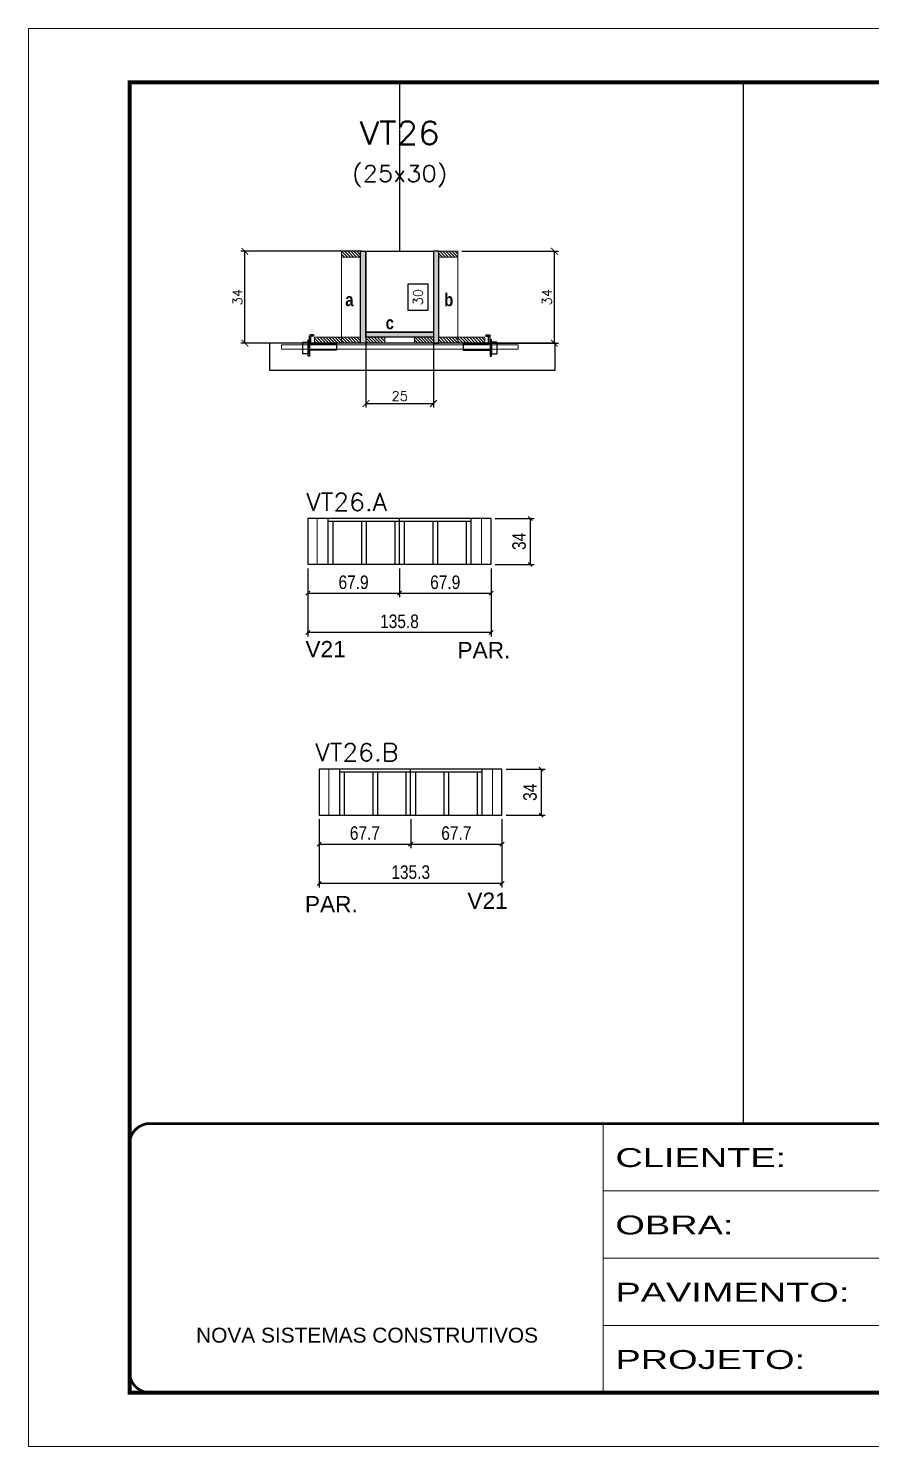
# Model space of a CAD drawing. Extents: x 137137 to 143418, y 10464 to 34486.
# Drawn here: x 137137 to 137761, y 26544 to 27594 of the extents above; entities that cross this region are included whole.
import ezdxf
from ezdxf.enums import TextEntityAlignment as Align

# ---------------------------------------------------------------- set-up
doc = ezdxf.new("R2010")
doc.units = 0
for name, pattern in [('CONTINUO', [0]), ('DASHED', [0.75, 0.5, -0.25]), ('HIDDEN', [0.375, 0.25, -0.125])]:
    doc.linetypes.add(name, pattern=pattern)
for name, color, linetype in [('5', 5, 'Continuous'), ('barrote', 251, 'Continuous'), ('COTA', 241, 'Continuous'), ('Cota Seção (2x)', 4, 'Continuous'), ('detalhes', 4, 'Continuous'), ('Painéis', 200, 'Continuous'), ('presilha', 1, 'Continuous'), ('SARR_2.2x7', 40, 'Continuous'), ('SARR_3.5x7', 81, 'Continuous'), ('Texto de Titulo', 7, 'Continuous'), ('Texto Qtd Sarr', 242, 'Continuous')]:
    doc.layers.add(name, color=color, linetype=linetype)
for name, color, linetype, lineweight in [('CONCRETO', 251, 'Continuous', 25), ('Escoras', 2, 'Continuous', 25), ('Folhas', 255, 'Continuous', 9), ('Hachura', 251, 'Continuous', 9), ('Madeira', 126, 'Continuous', 18), ('Sarr 2.2x7', 40, 'Continuous', 9), ('SARRAFO DE PRESSAO', 251, 'DASHED', 9), ('SCO-___-LAJ', 2, 'Continuous', 0), ('Texto Seção', 7, 'Continuous', 15)]:
    doc.layers.add(name, color=color, linetype=linetype, lineweight=lineweight)
doc.styles.add('ARIAL', font='arial.ttf')
doc.styles.add('COTA TECNICA', font='techl___.ttf', dxfattribs={"height": 10})
doc.styles.add('REGUA-120', font='ROMANS.shx', dxfattribs={"height": 15})
doc.styles.add('Romans', font='romans.shx')
doc.styles.get("Standard").update_dxf_attribs({"font": 'arial.ttf'})
doc.styles.add('TECNICA', font='techb___.ttf', dxfattribs={"height": 10})
doc.styles.add('Tecnologia', font='')
doc.styles.get('Tecnologia').set_extended_font_data('Forgotten Futurist')
doc.dimstyles.new('Cota Seção (2x)', dxfattribs={"dimtxt": 7, "dimasz": 5, "dimexe": 3, "dimexo": 3, "dimgap": 2, "dimtad": 3, "dimdec": 1, "dimlfac": 0.5, "dimzin": 12, "dimdsep": 46, "dimtxsty": 'Romans', "dimblk": 'ARCHTICK', "dimcen": 0, "dimclrd": 4, "dimclre": 4, "dimclrt": 1, "dimadec": 1, "dimazin": 3, "dimtfac": 1, "dimtdec": 1, "dimtmove": 0, "dimatfit": 3, "dimldrblk": 'OBLIQUE', "dimfxl": 1, "dimtolj": 1, "dimtzin": 12, "dimarcsym": 0})
doc.dimstyles.new('Cota Seção interna', dxfattribs={"dimtxt": 7, "dimasz": 6, "dimexe": 0.18, "dimexo": 2, "dimgap": -4, "dimtad": 3, "dimdec": 1, "dimlfac": 0.5, "dimzin": 12, "dimdsep": 46, "dimtxsty": 'Romans', "dimblk": 'ARCHTICK', "dimcen": 0.09, "dimse1": 1, "dimse2": 1, "dimsd1": 1, "dimsd2": 1, "dimclrd": 180, "dimclre": 5, "dimclrt": 1, "dimadec": 0, "dimazin": 3, "dimtfac": 1, "dimtdec": 1, "dimtofl": 0, "dimtmove": 0, "dimatfit": 3, "dimldrblk": 'ARCHTICK', "dimfxl": 1, "dimtolj": 1, "dimtzin": 0, "dimarcsym": 0})
doc.dimstyles.new('PAINEL', dxfattribs={"dimtxt": 10, "dimasz": 3, "dimexe": 3, "dimexo": 3, "dimgap": 3, "dimtad": 1, "dimdec": 1, "dimzin": 12, "dimdsep": 46, "dimtxsty": 'COTA TECNICA', "dimblk1": 'OBLIQUE', "dimblk2": 'OBLIQUE', "dimsah": 1, "dimcen": 0.9, "dimclrd": 4, "dimclre": 4, "dimclrt": 240, "dimadec": 1, "dimazin": 3, "dimtfac": 1, "dimtdec": 1, "dimtmove": 0, "dimatfit": 3, "dimfxl": 1, "dimtolj": 1, "dimtzin": 12, "dimarcsym": 0})
pattern_1 = [(315, (160355.8969, 19131.6818), (1.12253202, 1.12253202), [])]
pattern_2 = [(315, (160343.8969, 19131.6818), (1.12253202, 1.12253202), [])]

# ---------------------------------------------------------------- blocks, each defined once
blk = doc.blocks.new('_ArchTick')
at = {"color": 0, "linetype": 'ByBlock', "const_width": 0.15}
blk.add_lwpolyline([(-0.5, -0.5), (0.5, 0.5)], dxfattribs=at)
blk = doc.blocks.new('*D311')
at = {"layer": 'COTA', "color": 4, "lineweight": -2, "transparency": 16777216}
for p, q in [((137384.3, 27429.3), (137294.6, 27429.3)), ((137297.6, 27361.3), (137297.6, 27429.3)), ((137346.3, 27361.3), (137294.6, 27361.3))]:
    blk.add_line(p, q, dxfattribs=at)
at = {"layer": 'Defpoints', "color": 0, "transparency": 16777216}
for p in [(137297.6, 27429.3), (137387.3, 27429.3), (137349.3, 27361.3)]:
    blk.add_point(p, dxfattribs=at)
at = {"layer": 'COTA', "color": 4, "lineweight": -2, "transparency": 16777216, "xscale": 5, "yscale": 5, "zscale": 5}
for p, rotation in [((137297.6, 27429.3), 90), ((137297.6, 27361.3), 270)]:
    blk.add_blockref('_ArchTick', p, dxfattribs=dict(at, rotation=rotation))
at = {"layer": 'COTA', "color": 1, "transparency": 16777216, "insert": (137292.1, 27395.3), "char_height": 7, "attachment_point": 5, "rotation": 90, "style": 'Romans'}
blk.add_mtext('\\A1;34', dxfattribs=at)
blk = doc.blocks.new('_Oblique')
at = {"color": 0, "linetype": 'ByBlock', "lineweight": -2}
blk.add_line((-0.5, -0.5), (0.5, 0.5), dxfattribs=at)
blk = doc.blocks.new('*D312')
at = {"layer": 'COTA', "color": 4, "lineweight": -2, "transparency": 16777216}
for p, q in [((137458.3, 27429.3), (137529.8, 27429.3)), ((137526.8, 27361.3), (137526.8, 27429.3)), ((137478.3, 27361.3), (137529.8, 27361.3))]:
    blk.add_line(p, q, dxfattribs=at)
at = {"layer": 'Defpoints', "color": 0, "transparency": 16777216}
for p in [(137455.3, 27429.3), (137526.8, 27429.3), (137475.3, 27361.3)]:
    blk.add_point(p, dxfattribs=at)
at = {"layer": 'COTA', "color": 4, "lineweight": -2, "transparency": 16777216, "xscale": 5, "yscale": 5, "zscale": 5}
for p, rotation in [((137526.8, 27429.3), 90), ((137526.8, 27361.3), 270)]:
    blk.add_blockref('_ArchTick', p, dxfattribs=dict(at, rotation=rotation))
at = {"layer": 'COTA', "color": 1, "transparency": 16777216, "insert": (137521.3, 27395.3), "char_height": 7, "attachment_point": 5, "rotation": 90, "style": 'Romans'}
blk.add_mtext('\\A1;34', dxfattribs=at)
blk = doc.blocks.new('*D313')
at = {"layer": 'Cota Seção (2x)', "color": 180, "lineweight": -2, "transparency": 16777216}
for p, q in [((137433.3, 27405), (137418.3, 27405)), ((137418.3, 27405), (137418.3, 27385.7)), ((137433.3, 27385.7), (137433.3, 27405)), ((137418.3, 27385.7), (137433.3, 27385.7))]:
    blk.add_line(p, q, dxfattribs=at)
at = {"layer": 'Defpoints', "color": 0, "transparency": 16777216}
for p in [(137437.3, 27429.3), (137437.3, 27429.3), (137437.3, 27369.3)]:
    blk.add_point(p, dxfattribs=at)
at = {"layer": 'Cota Seção (2x)', "color": 1, "transparency": 16777216, "insert": (137425.8, 27395.3), "char_height": 7, "attachment_point": 5, "rotation": 90, "style": 'Romans'}
blk.add_mtext('\\A1;30', dxfattribs=at)
blk = doc.blocks.new('titulo1')
at = {"layer": 'Defpoints', "color": 252, "linetype": 'HIDDEN', "ltscale": 2}
blk.add_line((0, 0), (0, 125), dxfattribs=at)
at = {"layer": 'Defpoints', "style": 'Romans', "oblique": 15}
blk.add_attdef('FOLHA', text='', height=10, dxfattribs=at).set_placement((0, 15.6), align=Align.MIDDLE_CENTER)
at = {"layer": 'Texto Qtd Sarr', "color": 3, "style": 'Romans', "oblique": 15}
for tag, height, p in [('TITULO', 17, (0, 71.4)), ('SEÇÃO', 12, (0, 41.5))]:
    blk.add_attdef(tag, text='', height=height, dxfattribs=at).set_placement(p, align=Align.MIDDLE_CENTER)
blk = doc.blocks.new('PRESILHA METÁLICA 1')
at = {"layer": 'presilha'}
for p, q in [((7.5, 10.6), (7.5, 19.9)), ((12, 21), (8.6, 21)), ((9, 11.6), (9, 18.9)), ((12, 19.5), (9.6, 19.5)), ((12, 21), (12, 19.5)), ((0, 13), (6, 13)), ((0, 13), (0, 0)), ((6, 0), (0, 0)), ((6, 15.5), (7.5, 15.5)), ((6, -2.5), (6, 15.5)), ((6, 13), (6, 0)), ((7.5, 15.5), (7.5, -2.5)), ((37.5, 4.1), (7.5, 4.1)), ((37.5, 11), (9.6, 11)), ((37.5, 11), (37.5, 4.1)), ((7.5, -2.5), (6, -2.5))]:
    blk.add_line(p, q, dxfattribs=at)
for centre, radius, start, end in [((8.6, 19.9), 1.14, 90, 180), ((9.6, 18.9), 0.57, 90, 180), ((9.6, 11.6), 0.57, 180, 270)]:
    blk.add_arc(centre, radius, start, end, dxfattribs=at)
blk = doc.blocks.new('*D314')
at = {"layer": 'COTA', "color": 4, "lineweight": -2, "transparency": 16777216}
for p, q in [((137387.3, 27362.7), (137387.3, 27313.6)), ((137437.3, 27362.7), (137437.3, 27313.6)), ((137387.3, 27316.6), (137437.3, 27316.6))]:
    blk.add_line(p, q, dxfattribs=at)
at = {"layer": 'Defpoints', "color": 0, "transparency": 16777216}
for p in [(137387.3, 27365.7), (137437.3, 27365.7), (137437.3, 27316.6)]:
    blk.add_point(p, dxfattribs=at)
at = {"layer": 'COTA', "color": 4, "lineweight": -2, "transparency": 16777216, "xscale": 5, "yscale": 5, "zscale": 5, "rotation": 180}
blk.add_blockref('_ArchTick', (137387.3, 27316.6), dxfattribs=at)
at = {"layer": 'COTA', "color": 4, "lineweight": -2, "transparency": 16777216, "xscale": 5, "yscale": 5, "zscale": 5}
blk.add_blockref('_ArchTick', (137437.3, 27316.6), dxfattribs=at)
at = {"layer": 'COTA', "color": 1, "transparency": 16777216, "insert": (137412.3, 27322.1), "char_height": 7, "attachment_point": 5, "style": 'Romans'}
blk.add_mtext('\\A1;25', dxfattribs=at)
blk = doc.blocks.new('*D315')
at = {"layer": 'COTA', "color": 4, "linetype": 'ByBlock', "lineweight": -2, "transparency": 16777216}
for p, q in [((137483, 27231.5), (137511.9, 27231.5)), ((137508.9, 27231.5), (137508.9, 27197.5)), ((137483, 27197.5), (137511.9, 27197.5))]:
    blk.add_line(p, q, dxfattribs=at)
at = {"layer": 'Defpoints', "color": 0, "linetype": 'ByBlock', "transparency": 16777216}
for p in [(137480, 27231.5), (137480, 27197.5), (137508.9, 27197.5)]:
    blk.add_point(p, dxfattribs=at)
at = {"layer": 'COTA', "color": 4, "linetype": 'ByBlock', "lineweight": -2, "transparency": 16777216, "xscale": 3, "yscale": 3, "zscale": 3}
for p, rotation in [((137508.9, 27231.5), 90), ((137508.9, 27197.5), 270)]:
    blk.add_blockref('_Oblique', p, dxfattribs=dict(at, rotation=rotation))
at = {"layer": 'COTA', "color": 240, "linetype": 'ByBlock', "transparency": 16777216, "insert": (137500.7, 27214.5), "char_height": 10, "attachment_point": 5, "rotation": 90, "style": 'COTA TECNICA'}
blk.add_mtext('\\A1;34', dxfattribs=at)
blk = doc.blocks.new('*D316')
at = {"layer": 'Defpoints', "color": 0, "linetype": 'ByBlock', "transparency": 16777216}
for p in [(137344.2, 27197.5), (137480, 27197.5), (137344.2, 27147.1)]:
    blk.add_point(p, dxfattribs=at)
at = {"layer": 'Escoras', "color": 4, "linetype": 'ByBlock', "lineweight": -2, "transparency": 16777216}
for p, q in [((137344.2, 27194.5), (137344.2, 27144.1)), ((137480, 27194.5), (137480, 27144.1)), ((137480, 27147.1), (137344.2, 27147.1))]:
    blk.add_line(p, q, dxfattribs=at)
at = {"layer": 'Escoras', "color": 4, "linetype": 'ByBlock', "lineweight": -2, "transparency": 16777216, "xscale": 3, "yscale": 3, "zscale": 3, "rotation": 180}
blk.add_blockref('_Oblique', (137344.2, 27147.1), dxfattribs=at)
at = {"layer": 'Escoras', "color": 4, "linetype": 'ByBlock', "lineweight": -2, "transparency": 16777216, "xscale": 3, "yscale": 3, "zscale": 3}
blk.add_blockref('_Oblique', (137480, 27147.1), dxfattribs=at)
at = {"layer": 'Escoras', "color": 240, "linetype": 'ByBlock', "transparency": 16777216, "insert": (137412.1, 27155.3), "char_height": 10, "attachment_point": 5, "style": 'COTA TECNICA'}
blk.add_mtext('\\A1;135.8', dxfattribs=at)
blk = doc.blocks.new('*D851')
at = {"layer": 'Defpoints', "color": 0, "linetype": 'ByBlock', "transparency": 16777216}
for p in [(137344.2, 27197.5), (137412.1, 27197.5), (137412.1, 27176.1)]:
    blk.add_point(p, dxfattribs=at)
at = {"layer": 'Escoras', "color": 4, "linetype": 'ByBlock', "lineweight": -2, "transparency": 16777216}
for p, q in [((137344.2, 27194.5), (137344.2, 27173.1)), ((137412.1, 27194.5), (137412.1, 27173.1)), ((137344.2, 27176.1), (137412.1, 27176.1))]:
    blk.add_line(p, q, dxfattribs=at)
at = {"layer": 'Escoras', "color": 4, "linetype": 'ByBlock', "lineweight": -2, "transparency": 16777216, "xscale": 3, "yscale": 3, "zscale": 3, "rotation": 180}
blk.add_blockref('_Oblique', (137344.2, 27176.1), dxfattribs=at)
at = {"layer": 'Escoras', "color": 4, "linetype": 'ByBlock', "lineweight": -2, "transparency": 16777216, "xscale": 3, "yscale": 3, "zscale": 3}
blk.add_blockref('_Oblique', (137412.1, 27176.1), dxfattribs=at)
at = {"layer": 'Escoras', "color": 240, "linetype": 'ByBlock', "transparency": 16777216, "insert": (137378.1, 27184.2), "char_height": 10, "attachment_point": 5, "style": 'COTA TECNICA'}
blk.add_mtext('\\A1;67.9', dxfattribs=at)
blk = doc.blocks.new('*D852')
at = {"layer": 'Defpoints', "color": 0, "linetype": 'ByBlock', "transparency": 16777216}
for p in [(137412.1, 27197.5), (137480, 27197.5), (137480, 27176.1)]:
    blk.add_point(p, dxfattribs=at)
at = {"layer": 'Escoras', "color": 4, "linetype": 'ByBlock', "lineweight": -2, "transparency": 16777216}
for p, q in [((137412.1, 27194.5), (137412.1, 27173.1)), ((137480, 27194.5), (137480, 27173.1)), ((137412.1, 27176.1), (137480, 27176.1))]:
    blk.add_line(p, q, dxfattribs=at)
at = {"layer": 'Escoras', "color": 4, "linetype": 'ByBlock', "lineweight": -2, "transparency": 16777216, "xscale": 3, "yscale": 3, "zscale": 3, "rotation": 180}
blk.add_blockref('_Oblique', (137412.1, 27176.1), dxfattribs=at)
at = {"layer": 'Escoras', "color": 4, "linetype": 'ByBlock', "lineweight": -2, "transparency": 16777216, "xscale": 3, "yscale": 3, "zscale": 3}
blk.add_blockref('_Oblique', (137480, 27176.1), dxfattribs=at)
at = {"layer": 'Escoras', "color": 240, "linetype": 'ByBlock', "transparency": 16777216, "insert": (137446, 27184.2), "char_height": 10, "attachment_point": 5, "style": 'COTA TECNICA'}
blk.add_mtext('\\A1;67.9', dxfattribs=at)
blk = doc.blocks.new('*D317')
at = {"layer": 'COTA', "color": 4, "linetype": 'ByBlock', "lineweight": -2, "transparency": 16777216}
for p, q in [((137491, 27045.8), (137520, 27045.8)), ((137517, 27045.8), (137517, 27011.8)), ((137491, 27011.8), (137520, 27011.8))]:
    blk.add_line(p, q, dxfattribs=at)
at = {"layer": 'Defpoints', "color": 0, "linetype": 'ByBlock', "transparency": 16777216}
for p in [(137488, 27045.8), (137488, 27011.8), (137517, 27011.8)]:
    blk.add_point(p, dxfattribs=at)
at = {"layer": 'COTA', "color": 4, "linetype": 'ByBlock', "lineweight": -2, "transparency": 16777216, "xscale": 3, "yscale": 3, "zscale": 3}
for p, rotation in [((137517, 27045.8), 90), ((137517, 27011.8), 270)]:
    blk.add_blockref('_Oblique', p, dxfattribs=dict(at, rotation=rotation))
at = {"layer": 'COTA', "color": 240, "linetype": 'ByBlock', "transparency": 16777216, "insert": (137508.8, 27028.8), "char_height": 10, "attachment_point": 5, "rotation": 90, "style": 'COTA TECNICA'}
blk.add_mtext('\\A1;34', dxfattribs=at)
blk = doc.blocks.new('*D318')
at = {"layer": 'Defpoints', "color": 0, "linetype": 'ByBlock', "transparency": 16777216}
for p in [(137352.7, 27011.8), (137488, 27011.8), (137352.7, 26961.3)]:
    blk.add_point(p, dxfattribs=at)
at = {"layer": 'Escoras', "color": 4, "linetype": 'ByBlock', "lineweight": -2, "transparency": 16777216}
for p, q in [((137352.7, 27008.8), (137352.7, 26958.3)), ((137488, 27008.8), (137488, 26958.3)), ((137488, 26961.3), (137352.7, 26961.3))]:
    blk.add_line(p, q, dxfattribs=at)
at = {"layer": 'Escoras', "color": 4, "linetype": 'ByBlock', "lineweight": -2, "transparency": 16777216, "xscale": 3, "yscale": 3, "zscale": 3, "rotation": 180}
blk.add_blockref('_Oblique', (137352.7, 26961.3), dxfattribs=at)
at = {"layer": 'Escoras', "color": 4, "linetype": 'ByBlock', "lineweight": -2, "transparency": 16777216, "xscale": 3, "yscale": 3, "zscale": 3}
blk.add_blockref('_Oblique', (137488, 26961.3), dxfattribs=at)
at = {"layer": 'Escoras', "color": 240, "linetype": 'ByBlock', "transparency": 16777216, "insert": (137420.4, 26969.6), "char_height": 10, "attachment_point": 5, "style": 'COTA TECNICA'}
blk.add_mtext('\\A1;135.3', dxfattribs=at)
blk = doc.blocks.new('*D853')
at = {"layer": 'Defpoints', "color": 0, "linetype": 'ByBlock', "transparency": 16777216}
for p in [(137352.7, 27011.8), (137420.4, 27011.8), (137420.4, 26990.4)]:
    blk.add_point(p, dxfattribs=at)
at = {"layer": 'Escoras', "color": 4, "linetype": 'ByBlock', "lineweight": -2, "transparency": 16777216}
for p, q in [((137352.7, 27008.8), (137352.7, 26987.4)), ((137420.4, 27008.8), (137420.4, 26987.4)), ((137352.7, 26990.4), (137420.4, 26990.4))]:
    blk.add_line(p, q, dxfattribs=at)
at = {"layer": 'Escoras', "color": 4, "linetype": 'ByBlock', "lineweight": -2, "transparency": 16777216, "xscale": 3, "yscale": 3, "zscale": 3, "rotation": 180}
blk.add_blockref('_Oblique', (137352.7, 26990.4), dxfattribs=at)
at = {"layer": 'Escoras', "color": 4, "linetype": 'ByBlock', "lineweight": -2, "transparency": 16777216, "xscale": 3, "yscale": 3, "zscale": 3}
blk.add_blockref('_Oblique', (137420.4, 26990.4), dxfattribs=at)
at = {"layer": 'Escoras', "color": 240, "linetype": 'ByBlock', "transparency": 16777216, "insert": (137386.5, 26998.5), "char_height": 10, "attachment_point": 5, "style": 'COTA TECNICA'}
blk.add_mtext('\\A1;67.7', dxfattribs=at)
blk = doc.blocks.new('*D854')
at = {"layer": 'Defpoints', "color": 0, "linetype": 'ByBlock', "transparency": 16777216}
for p in [(137420.4, 27011.8), (137488, 27011.8), (137488, 26990.4)]:
    blk.add_point(p, dxfattribs=at)
at = {"layer": 'Escoras', "color": 4, "linetype": 'ByBlock', "lineweight": -2, "transparency": 16777216}
for p, q in [((137420.4, 27008.8), (137420.4, 26987.4)), ((137488, 27008.8), (137488, 26987.4)), ((137420.4, 26990.4), (137488, 26990.4))]:
    blk.add_line(p, q, dxfattribs=at)
at = {"layer": 'Escoras', "color": 4, "linetype": 'ByBlock', "lineweight": -2, "transparency": 16777216, "xscale": 3, "yscale": 3, "zscale": 3, "rotation": 180}
blk.add_blockref('_Oblique', (137420.4, 26990.4), dxfattribs=at)
at = {"layer": 'Escoras', "color": 4, "linetype": 'ByBlock', "lineweight": -2, "transparency": 16777216, "xscale": 3, "yscale": 3, "zscale": 3}
blk.add_blockref('_Oblique', (137488, 26990.4), dxfattribs=at)
at = {"layer": 'Escoras', "color": 240, "linetype": 'ByBlock', "transparency": 16777216, "insert": (137454.2, 26998.5), "char_height": 10, "attachment_point": 5, "style": 'COTA TECNICA'}
blk.add_mtext('\\A1;67.7', dxfattribs=at)
blk = doc.blocks.new('9999999999')
at = {"color": 30, "linetype": 'CONTINUO'}
for p, q in [((98564.6, 34230.2), (98564.6, 34429.4)), ((98564.6, 34379.6), (99584, 34379.6)), ((98564.6, 34329.8), (99488, 34329.8)), ((98564.6, 34280), (99488, 34280))]:
    blk.add_line(p, q, dxfattribs=at)
at = {"color": 30, "linetype": 'CONTINUO', "const_width": 2}
blk.add_lwpolyline([(99584, 34230.2), (99584, 34414.4, 0.414214), (99569, 34429.4), (98229, 34429.4, 0.414214), (98214, 34414.4), (98214, 34245.2, 0.414214), (98229, 34230.2), (99584, 34230.2)], format="xyb", dxfattribs=at)
at = {"layer": 'Folhas'}
blk.add_lwpolyline([(98139, 34190.2), (99624, 34190.2), (99624, 35240.2), (98139, 35240.2)], close=True, dxfattribs=at)
at = {"layer": 'Folhas', "color": 30, "const_width": 3}
blk.add_lwpolyline([(98214, 34230.2), (99584, 34230.2), (99584, 35200.2), (98214, 35200.2)], close=True, dxfattribs=at)
at = {"color": 7, "linetype": 'Continuous', "ltscale": 5, "style": 'ARIAL'}
blk.add_text('NOVA SISTEMAS CONSTRUTIVOS', height=11.059, dxfattribs=at).set_placement((98263.2, 34267.2))
at = {"layer": 'Folhas', "color": 7, "style": 'Tecnologia', "width": 1.5}
for s, p in [('CLIENTE:', (98573.7, 34397.2)), ('OBRA:', (98573.7, 34347.3)), ('PAVIMENTO:', (98573.7, 34297.5)), ('PROJETO:', (98573.7, 34247.7))]:
    blk.add_text(s, height=14, dxfattribs=at).set_placement(p)

msp = doc.modelspace()

# ---------------------------------------------------------------- hatches: boundary and pattern name
at = {"layer": 'Hachura'}
h = msp.add_hatch(dxfattribs=at)
h.set_pattern_fill('ANSI31', color=256, scale=0.5, angle=270, style=0)
h.set_pattern_definition([(315, (160343.8969, 19121.6818), (1.12253202, 1.12253202), [])])
h.paths.add_polyline_path([(137383.28, 27424.93), (137383.28, 27429.33), (137369.28, 27429.33), (137369.28, 27424.93)])
h = msp.add_hatch(color=256, dxfattribs=at)
h.dxf.hatch_style = 1
h.paths.add_polyline_path([(137383.28, 27429.33), (137387.28, 27429.33), (137387.28, 27361.33), (137383.28, 27361.33)])
h = msp.add_hatch(color=256, dxfattribs=at)
h.dxf.hatch_style = 1
h.paths.add_polyline_path([(137441.27, 27429.33), (137437.27, 27429.33), (137437.28, 27361.33), (137441.28, 27361.33)])
h = msp.add_hatch(dxfattribs=at)
h.set_pattern_fill('ANSI31', color=256, scale=0.5, angle=270, style=0)
h.set_pattern_definition([(315, (160355.9066, 19121.6818), (1.12253202, 1.12253202), [])])
h.paths.add_polyline_path([(137441.27, 27424.93), (137441.27, 27429.33), (137455.27, 27429.33), (137455.27, 27424.93)])
h = msp.add_hatch(dxfattribs=at)
h.set_pattern_fill('ANSI31', color=256, scale=0.5, angle=270, style=0)
h.set_pattern_definition(pattern_2)
h.paths.add_polyline_path([(137349.28, 27361.33), (137349.28, 27365.73), (137369.28, 27365.73), (137369.28, 27361.33)])
h = msp.add_hatch(dxfattribs=at)
h.set_pattern_fill('ANSI31', color=256, scale=0.5, angle=270, style=0)
h.set_pattern_definition([(315, (160343.8969, 19058.0818), (1.12253202, 1.12253202), [])])
h.paths.add_polyline_path([(137383.28, 27361.33), (137383.28, 27365.73), (137369.28, 27365.73), (137369.28, 27361.33)])
h = msp.add_hatch(color=256, dxfattribs=at)
h.dxf.hatch_style = 1
h.paths.add_polyline_path([(137387.28, 27365.73), (137387.28, 27369.33), (137437.28, 27369.33), (137437.28, 27365.73)])
h = msp.add_hatch(dxfattribs=at)
h.set_pattern_fill('ANSI31', color=256, scale=0.5, angle=270, style=0)
h.set_pattern_definition(pattern_2)
h.paths.add_polyline_path([(137387.28, 27361.33), (137387.28, 27365.73), (137401.28, 27365.73), (137401.28, 27361.33)])
h = msp.add_hatch(dxfattribs=at)
h.set_pattern_fill('ANSI31', color=256, scale=0.5, angle=270, style=0)
h.set_pattern_definition(pattern_1)
h.paths.add_polyline_path([(137437.28, 27361.33), (137437.28, 27365.73), (137423.28, 27365.73), (137423.28, 27361.33)])
h = msp.add_hatch(dxfattribs=at)
h.set_pattern_fill('ANSI31', color=256, scale=0.5, angle=270, style=0)
h.set_pattern_definition([(315, (160355.8969, 19058.0818), (1.12253202, 1.12253202), [])])
h.paths.add_polyline_path([(137441.28, 27361.33), (137441.28, 27365.73), (137455.28, 27365.73), (137455.28, 27361.33)])
h = msp.add_hatch(dxfattribs=at)
h.set_pattern_fill('ANSI31', color=256, scale=0.5, angle=270, style=0)
h.set_pattern_definition(pattern_1)
h.paths.add_polyline_path([(137475.28, 27361.33), (137475.28, 27365.73), (137455.28, 27365.73), (137455.28, 27361.33)])

# ---------------------------------------------------------------- linework, layer by layer
at = {"layer": 'barrote'}
msp.add_lwpolyline([(137315.82, 27341.33), (137527.4, 27341.33), (137527.4, 27361.33), (137315.82, 27361.33)], close=True, dxfattribs=at)
at = {"layer": 'CONCRETO'}
msp.add_lwpolyline([(137387.28, 27429.33), (137387.28, 27429.33), (137387.28, 27429.33), (137387.28, 27429.33), (137437.28, 27429.33), (137437.28, 27429.33), (137437.28, 27429.33), (137437.28, 27369.33), (137387.28, 27369.33), (137387.28, 27429.33)], close=True, dxfattribs=at)
at = {"layer": 'COTA', "linetype": 'ByBlock'}
msp.add_line((137666.69, 27554.33), (137666.69, 26783.57), dxfattribs=at)
at = {"layer": 'Madeira'}
for points in [[(137383.28, 27424.93), (137383.28, 27429.33), (137369.28, 27429.33), (137369.28, 27424.93)], [(137383.28, 27429.33), (137369.28, 27429.33), (137369.28, 27361.33), (137383.28, 27361.33)], [(137441.27, 27424.93), (137441.27, 27429.33), (137455.27, 27429.33), (137455.27, 27424.93)], [(137441.27, 27429.33), (137455.27, 27429.33), (137455.28, 27361.33), (137441.28, 27361.33)], [(137349.28, 27361.33), (137349.28, 27365.73), (137369.28, 27365.73), (137369.28, 27361.33)], [(137383.28, 27361.33), (137383.28, 27365.73), (137369.28, 27365.73), (137369.28, 27361.33)], [(137387.28, 27361.33), (137387.28, 27365.73), (137401.28, 27365.73), (137401.28, 27361.33)], [(137437.28, 27361.33), (137437.28, 27365.73), (137423.28, 27365.73), (137423.28, 27361.33)], [(137441.28, 27361.33), (137441.28, 27365.73), (137455.28, 27365.73), (137455.28, 27361.33)], [(137475.28, 27361.33), (137475.28, 27365.73), (137455.28, 27365.73), (137455.28, 27361.33)]]:
    msp.add_lwpolyline(points, close=True, dxfattribs=at)
at = {"layer": 'Painéis', "linetype": 'ByBlock'}
for p, q in [((137412.06, 27197.53), (137412.06, 27231.53)), ((137420.36, 27011.82), (137420.36, 27045.82))]:
    msp.add_line(p, q, dxfattribs=at)
at = {"layer": 'Painéis'}
for points in [[(137383.28, 27429.33), (137387.28, 27429.33), (137387.28, 27361.33), (137383.28, 27361.33)], [(137441.27, 27429.33), (137437.27, 27429.33), (137437.28, 27361.33), (137441.28, 27361.33)], [(137387.28, 27365.73), (137387.28, 27369.33), (137437.28, 27369.33), (137437.28, 27365.73)]]:
    msp.add_lwpolyline(points, close=True, dxfattribs=at)
at = {"layer": 'Painéis', "linetype": 'ByBlock'}
for points in [[(137344.16, 27197.53), (137479.96, 27197.53), (137479.96, 27231.53), (137344.16, 27231.53)], [(137352.71, 27011.82), (137488.01, 27011.82), (137488.01, 27045.82), (137352.71, 27045.82)]]:
    msp.add_lwpolyline(points, close=True, dxfattribs=at)
at = {"layer": 'Sarr 2.2x7'}
for p, q in [((137351.16, 27197.53), (137351.16, 27231.53)), ((137472.96, 27231.53), (137472.96, 27197.53)), ((137359.71, 27011.82), (137359.71, 27045.82)), ((137481.01, 27045.82), (137481.01, 27011.82))]:
    msp.add_line(p, q, dxfattribs=at)
at = {"layer": 'SARR_2.2x7', "linetype": 'Continuous'}
for p, q in [((137412.06, 27229.33), (137359.16, 27229.33)), ((137464.96, 27229.33), (137412.06, 27229.33)), ((137420.36, 27043.62), (137367.71, 27043.62)), ((137473.01, 27043.62), (137420.36, 27043.62))]:
    msp.add_line(p, q, dxfattribs=at)
at = {"layer": 'SARR_3.5x7'}
for p, q in [((137359.16, 27231.53), (137359.16, 27197.53)), ((137362.66, 27229.33), (137362.66, 27197.53)), ((137383.86, 27229.33), (137383.86, 27197.53)), ((137387.36, 27229.33), (137387.36, 27197.53)), ((137408.56, 27229.33), (137408.56, 27197.53)), ((137415.56, 27229.33), (137415.56, 27197.53)), ((137436.76, 27229.33), (137436.76, 27197.53)), ((137440.26, 27229.33), (137440.26, 27197.53)), ((137461.46, 27229.33), (137461.46, 27197.53)), ((137464.96, 27231.53), (137464.96, 27197.53)), ((137367.71, 27045.82), (137367.71, 27011.82)), ((137371.21, 27043.62), (137371.21, 27011.82)), ((137392.28, 27043.62), (137392.28, 27011.82)), ((137395.78, 27043.62), (137395.78, 27011.82)), ((137416.86, 27043.62), (137416.86, 27011.82)), ((137423.86, 27043.62), (137423.86, 27011.82)), ((137444.93, 27043.62), (137444.93, 27011.82)), ((137448.43, 27043.62), (137448.43, 27011.82)), ((137469.51, 27043.62), (137469.51, 27011.82)), ((137473.01, 27045.82), (137473.01, 27011.82))]:
    msp.add_line(p, q, dxfattribs=at)
at = {"layer": 'SCO-___-LAJ', "color": 1}
msp.add_lwpolyline([(137324.82, 27359.99), (137500.09, 27359.99), (137500.09, 27356.79), (137324.82, 27356.79)], close=True, dxfattribs=at)

# ---------------------------------------------------------------- block references
at = {"layer": 'presilha', "yscale": 0.6666666666666666, "zscale": 0.6666666666666666}
for p, xscale in [((137340.41, 27353.36), 0.6666666666666666), ((137484.14, 27353.36), -0.6666666666666666)]:
    msp.add_blockref('PRESILHA METÁLICA 1', p, dxfattribs=dict(at, xscale=xscale))
at = {"layer": 'SARRAFO DE PRESSAO', "color": 6, "linetype": 'ByBlock'}
msp.add_blockref('9999999999', (38998.31, -7645.88), dxfattribs=at)
at = {"layer": 'Texto Seção'}
ref = msp.add_blockref('titulo1', (137412.28, 27429.33), dxfattribs=at)
ref.add_attrib('TITULO', 'VT26', dxfattribs={"layer": 'Texto de Titulo', "color": 7, "height": 17, "style": 'Romans', "width": 1.1}).set_placement((137412.28, 27516.83), align=Align.MIDDLE_CENTER)
ref.add_attrib('SEÇÃO', '(25x30)', dxfattribs={"layer": 'Texto de Titulo', "color": 7, "height": 12, "style": 'Romans', "width": 1.1}).set_placement((137412.28, 27486.83), align=Align.MIDDLE_CENTER)

# ---------------------------------------------------------------- texts
at = {"layer": '5', "linetype": 'Continuous'}
for s, p in [('V21', (137342.48, 27128.77)), ('PAR.', (137455.07, 27128.03)), ('V21', (137462.37, 26942.48)), ('PAR.', (137342.09, 26939.93))]:
    msp.add_text(s, height=12, rotation=0.00004, dxfattribs=at).set_placement(p)
at = {"layer": 'detalhes', "style": 'TECNICA'}
for s, p in [('a', (137371.97, 27388.66)), ('b', (137445.21, 27388.65)), ('c', (137401.88, 27371.56))]:
    msp.add_text(s, height=9.6, dxfattribs=at).set_placement(p)
at = {"layer": 'Texto Seção', "style": 'REGUA-120', "width": 1.05}
for s, p in [('VT26.A', (137343.21, 27237.18)), ('VT26.B', (137349.89, 27051.82))]:
    msp.add_text(s, height=13, dxfattribs=at).set_placement(p)

# ---------------------------------------------------------------- dimensions: what is measured, and where the dimension line sits
at = {"layer": 'COTA'}
for base, p1, p2, picture, middle in [((137297.63, 27429.33), (137349.28, 27361.33), (137387.28, 27429.33), '*D311', (137292.13, 27395.33)), ((137526.75, 27429.33), (137475.28, 27361.33), (137455.27, 27429.33), '*D312', (137521.25, 27395.33))]:
    dim = msp.add_linear_dim(base=base, p1=p1, p2=p2, angle=90, dimstyle='Cota Seção (2x)', dxfattribs=at)
    dim.commit()
    dim.dimension.update_dxf_attribs({"geometry": picture, "text_midpoint": middle})
dim = msp.add_linear_dim(base=(137437.28, 27316.6), p1=(137387.28, 27365.73), p2=(137437.28, 27365.73), dimstyle='Cota Seção (2x)', dxfattribs=at)
dim.commit()
dim.dimension.update_dxf_attribs({"geometry": '*D314', "text_midpoint": (137412.28, 27322.1)})
at = {"layer": 'COTA', "linetype": 'ByBlock'}
for base, p1, p2, picture, middle in [((137508.93, 27197.53), (137479.96, 27231.53), (137479.96, 27197.53), '*D315', (137500.71, 27214.53)), ((137516.98, 27011.82), (137488.01, 27045.82), (137488.01, 27011.82), '*D317', (137508.77, 27028.82))]:
    dim = msp.add_linear_dim(base=base, p1=p1, p2=p2, angle=90, dimstyle='PAINEL', dxfattribs=at)
    dim.commit()
    dim.dimension.update_dxf_attribs({"geometry": picture, "text_midpoint": middle})
at = {"layer": 'Cota Seção (2x)'}
dim = msp.add_linear_dim(base=(137437.27, 27429.33), p1=(137437.28, 27369.33), p2=(137437.27, 27429.33), angle=90, dimstyle='Cota Seção interna', dxfattribs=at)
dim.commit()
dim.dimension.update_dxf_attribs({"geometry": '*D313', "text_midpoint": (137437.27, 27395.33), "dimtype": 160})
at = {"layer": 'Escoras', "linetype": 'ByBlock'}
for base, p1, p2, picture, middle in [((137344.16, 27147.05), (137479.96, 27197.53), (137344.16, 27197.53), '*D316', (137412.06, 27155.29)), ((137412.06, 27176.1), (137344.16, 27197.53), (137412.06, 27197.53), '*D851', (137378.11, 27184.23)), ((137479.96, 27176.1), (137412.06, 27197.53), (137479.96, 27197.53), '*D852', (137446.01, 27184.23)), ((137352.71, 26961.35), (137488.01, 27011.82), (137352.71, 27011.82), '*D318', (137420.36, 26969.57)), ((137420.35720405, 26990.39294855), (137352.70720405, 27011.82288143), (137420.35720405, 27011.82288143), '*D853', (137386.53220405, 26998.49528774)), ((137488.00720405, 26990.39294855), (137420.35720405, 27011.82288143), (137488.00720405, 27011.82288143), '*D854', (137454.18220405, 26998.49528774))]:
    dim = msp.add_linear_dim(base=base, p1=p1, p2=p2, dimstyle='PAINEL', dxfattribs=at)
    dim.commit()
    dim.dimension.update_dxf_attribs({"geometry": picture, "text_midpoint": middle})

doc.saveas('drawing.dxf')
